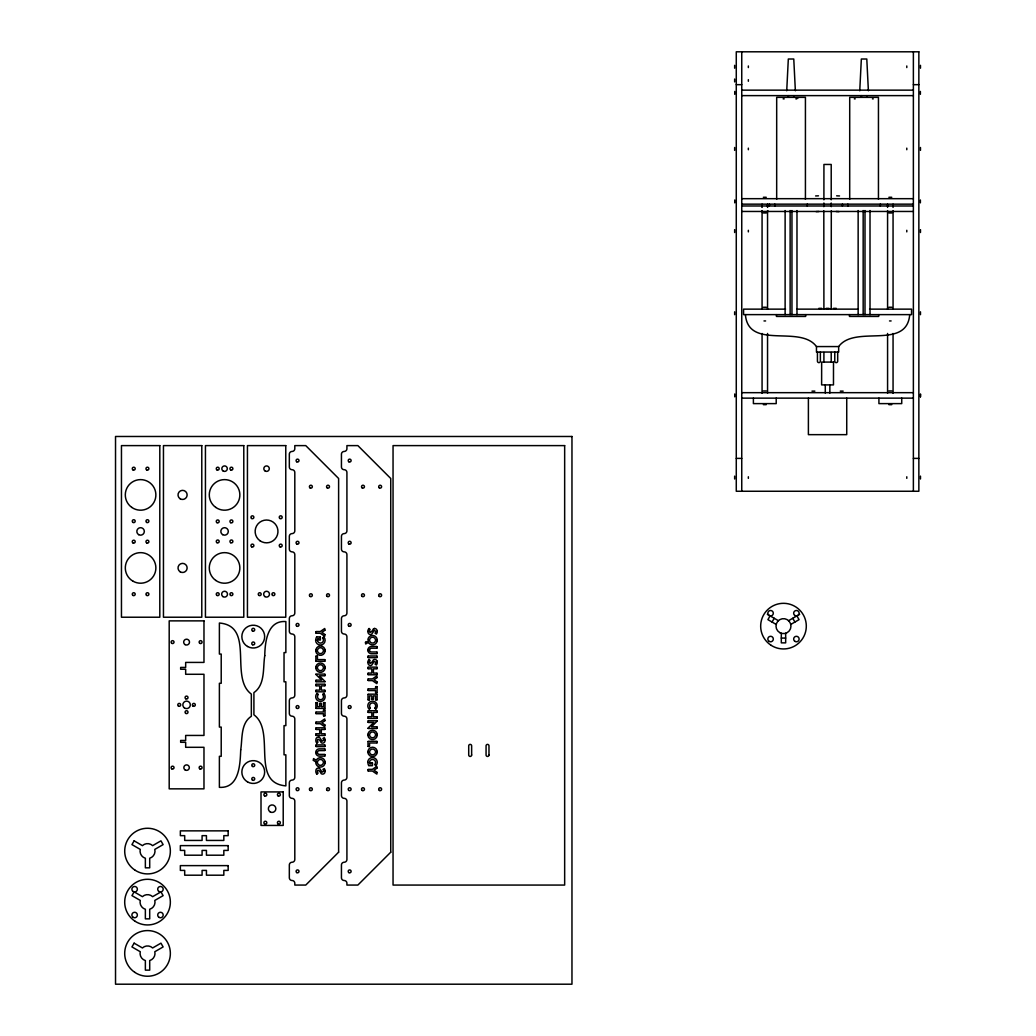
<?xml version="1.0" encoding="UTF-8"?>
<svg xmlns="http://www.w3.org/2000/svg" width="1036" height="1036" viewBox="0 0 1036 1036"><rect width="100%" height="100%" fill="white"/><g stroke="black" fill="none" stroke-linecap="round" stroke-linejoin="round"><path stroke-width="1.5" d="M774.824 205.983L774.824 204.157M776.676 199.3L776.689 97.358L805.425 97.358L805.425 199.3M847.849 205.983L847.849 204.157M849.701 199.3L849.714 97.358L878.45 97.358L878.45 199.3M909.725 314.62C906.72 350.569 854.998 324.255 838.668 346.568L838.668 352.046L816.459 352.046L816.459 346.568C800.129 324.255 748.406 350.569 745.402 314.62M320.396 639.665L320.396 637.14M371.005 762.949L371.005 763.998L369.878 763.946A4.183 4.183 0 0 1 369.554 762.133A2.966 2.966 0 0 1 373.776 759.751A2.966 2.966 0 0 1 374.838 764.413L374.812 764.426M788.331 96.879L788.396 95.623M861.356 96.879L861.421 95.623M315.876 656.267L315.876 661.072M315.876 680.367L315.876 681.558M315.876 690.365L315.876 691.582M315.876 702.861L315.876 708.197M315.876 734.006L315.876 735.223M325.006 661.072L325.006 659.841M323.439 702.861L323.439 706.72L321.302 706.72L321.302 703.509M325.006 675.563L325.006 674.345M323.439 710.023L323.439 712.017L316.122 712.017M325.006 685.651L325.006 684.42M325.006 708.197L325.006 702.861M325.006 715.746L325.006 710.023M325.006 729.279L325.006 728.062M325.006 750.375L325.006 749.106M367.987 673.309L367.987 674.54M367.987 679.124L367.987 680.354M367.987 694.418L367.987 699.753M367.987 716.964L367.987 718.168M369.554 699.753L369.554 695.868L371.833 695.868L371.833 699.093M367.987 741.556L367.987 746.347M367.987 769.606L367.987 770.797M369.554 746.347L369.554 742.993L376.871 742.993M377.117 647.979L377.117 646.723M375.55 686.868L375.55 688.862L368.233 688.862M377.117 668.608L377.117 667.378M377.117 692.592L377.117 686.868M377.117 699.753L377.117 694.418M377.117 712.25L377.117 711.007M786.725 90.767L788.318 59.013L793.77 59.013L795.363 90.767M859.75 90.767L861.343 59.013L866.795 59.013L868.388 90.767M134.11 891.892L131.948 895.622L140.248 900.413A7.472 7.472 0 0 0 145.364 909.271L145.364 918.854L149.715 918.854L149.702 909.271A7.472 7.472 0 0 0 154.817 900.426L163.118 895.635L160.956 891.892L152.642 896.658A7.472 7.472 0 0 0 142.424 896.658L134.214 891.918M770.085 615.876L767.909 619.645L776.21 624.436M772.053 622.04L774.229 618.272M322.688 637.878L323.595 637.01M368.881 628.619L368.945 628.554A4.002 4.002 0 0 0 367.948 631.481M368.945 659.531L368.894 659.569A4.002 4.002 0 0 0 367.948 662.444M369.476 709.064L370.318 708.261M322.727 694.34L323.595 693.498M376.016 765.552L376.042 765.539A4.766 4.766 0 0 0 374.177 757.86A4.766 4.766 0 0 0 367.715 762.354M324.89 630.289L321.885 632.374L324.89 634.459M377 677.673L374.009 679.758L377 681.843M324.89 720.745L321.885 722.83L324.89 724.915M377 768.129L374.009 770.214L377 772.299M365.54 642.165L369.593 640.636A3.004 3.004 0 0 0 375.511 640.636L377.233 640.636M788.603 620.681L799.662 614.283M790.766 624.436L799.067 619.645L796.891 615.889M375.951 709.103L376.042 709.038A4.74 4.74 0 0 0 375.822 702.46A4.74 4.74 0 0 0 369.204 702.512A4.74 4.74 0 0 0 369.075 709.129M317.016 743.123L318 742.087A5.97 5.97 0 0 1 317.417 741.012C317.055 736.79 320.616 740.921 321.186 742.657A2.357 2.357 0 0 0 322.092 743.058A2.603 2.603 0 0 0 322.623 743.11A2.409 2.409 0 0 0 324.644 742.009L325.071 740.895A4.235 4.235 0 0 0 325.136 740.17M317.016 774.099L318.052 773.128A5.97 5.97 0 0 1 317.417 771.975C317.055 767.767 320.616 771.898 321.186 773.633A2.357 2.357 0 0 0 322.092 774.022A2.603 2.603 0 0 0 322.623 774.086A2.409 2.409 0 0 0 324.644 772.985L325.071 771.872A4.235 4.235 0 0 0 325.136 771.147M319.943 703.25L321.056 703.25M320.15 639.885L319.127 639.885M815.617 195.946L818.492 195.83M816.109 211.629L818.984 211.512M736.272 84.667L741.75 84.667M913.376 84.667L918.854 84.667M741.75 90.145L913.376 90.145M741.75 95.623L913.376 95.623M783.138 98.873L784.174 98.873M795.842 98.873L796.801 98.873M854.337 98.873L855.205 98.873M872.454 98.873L873.231 98.873M763.364 197.28L766.239 197.28M888.888 197.28L891.763 197.28M741.75 198.679L913.376 198.679M741.75 204.157L913.376 204.157M741.75 205.983L913.376 205.983M741.75 211.461L913.376 211.461M763.364 212.963L766.239 212.963M888.888 212.963L891.763 212.963M763.364 307.252L766.239 307.252M888.888 307.252L891.763 307.252M818.828 308.365L821.69 308.365M826.132 308.365L828.994 308.365M833.423 308.365L836.298 308.365M785.573 309.142L743.576 309.142L743.576 314.62L911.55 314.62L911.55 309.142L869.554 309.142M796.878 309.142L858.248 309.142M763.998 320.94L765.604 320.94M889.523 320.94L891.115 320.94M816.459 346.568L838.668 346.568M763.364 390.96L766.239 390.96M811.978 391.116L814.853 391.116M840.274 391.116L843.149 391.116M888.888 390.96L891.763 390.96M741.75 392.67L913.376 392.67M741.75 398.135L913.376 398.135M763.364 404.662L766.239 404.662M888.888 404.662L891.763 404.662M736.272 458.391L741.75 458.391M913.376 458.391L918.854 458.391M316.122 631.546L320.279 631.546L324.721 628.489L325.006 630.082M316.122 633.242L320.266 633.242L324.721 636.246L325.006 634.667M316.809 636.907L320.15 636.907M781.312 638.072L785.664 638.072M377.233 639.73L375.524 639.73A3.004 3.004 0 0 0 369.58 639.704L367.884 639.73A4.701 4.701 0 0 1 372.986 635.508A4.701 4.701 0 0 1 377.246 640.572A4.701 4.701 0 0 1 372.209 644.858A4.817 4.817 0 0 1 368.402 642.32L365.695 644.004L365.41 642.372M376.871 646.464L371.445 646.464A3.587 3.587 0 0 0 367.871 650.155A3.587 3.587 0 0 0 371.445 653.742L376.871 653.729M376.871 648.199L371.535 648.199A1.93 1.93 0 0 0 369.567 649.52M367.884 649.65L369.606 649.65M315.773 650.103L317.495 650.103A2.991 2.991 0 0 1 323.374 650.077L325.097 650.103M367.884 650.556L369.606 650.556A1.93 1.93 0 0 0 371.523 651.981L376.871 651.994M315.76 651.009L317.456 651.009A2.991 2.991 0 0 0 323.4 651.009L325.123 651.009A4.688 4.688 0 0 0 318.389 646.451A4.688 4.688 0 0 0 317.793 654.545A4.688 4.688 0 0 0 325.11 651.009M368.233 655.982L376.871 655.982M316.122 656.021L317.184 656.021M368.233 657.679L376.871 657.679M324.76 659.595L317.443 659.595L317.443 656.267M316.122 661.292L324.76 661.292M368.233 667.132L376.871 667.132M315.76 667.236L317.469 667.236A2.991 2.991 0 0 1 323.387 667.21L325.11 667.236M315.76 668.142L317.469 668.142A2.991 2.991 0 0 0 323.387 668.142L325.11 668.142A4.688 4.688 0 0 0 318.492 663.428A4.688 4.688 0 0 0 317.702 671.496A4.688 4.688 0 0 0 325.097 668.142M368.233 668.829L371.833 668.829L371.833 673.089L368.233 673.089M376.871 668.829L373.413 668.829L373.413 673.089L376.871 673.089M315.98 674.099L324.76 674.099M368.233 674.786L376.871 674.786M324.76 675.796L319.373 675.796L325.136 681.558M368.233 678.904L372.39 678.904L376.845 675.886L377.117 677.466M316.122 680.121L321.73 680.121L315.747 674.345M368.233 680.6L372.403 680.6L376.845 683.643L377.117 682.064M316.122 681.805L324.903 681.805M316.122 684.174L324.76 684.174M316.122 685.871L319.723 685.871L319.723 690.118L316.122 690.118M324.76 685.871L321.302 685.871L321.302 690.118L324.76 690.118M375.809 686.622L376.871 686.622M368.233 690.572L375.55 690.572L375.55 692.592M316.122 691.828L324.76 691.828M375.809 692.812L376.871 692.812M368.233 694.172L376.871 694.172M373.167 699.339L372.053 699.339M368.233 699.973L369.308 699.973M375.809 699.973L376.871 699.973M316.122 702.615L317.184 702.615M323.685 702.615L324.76 702.615M316.122 708.417L324.76 708.417M323.685 709.777L324.76 709.777M368.233 710.761L376.871 710.761M368.233 712.47L371.833 712.47L371.833 716.718L368.233 716.718M376.871 712.47L373.413 712.47L373.413 716.718L376.871 716.718M316.122 713.726L323.439 713.726L323.439 715.746M323.685 715.967L324.76 715.967M368.233 718.414L376.871 718.414M368.233 720.784L377.013 720.784M316.122 721.988L320.279 721.988L324.721 718.945L325.006 720.538M368.233 722.468L373.841 722.468L367.858 728.243M316.122 723.685L320.266 723.685L324.721 726.702L325.006 725.122M376.871 726.806L371.484 726.806L377.246 721.043M316.122 727.816L324.76 727.816M368.091 728.502L376.871 728.502M316.122 729.512L319.723 729.512L319.723 733.76L316.122 733.76M324.76 729.512L321.302 729.512L321.302 733.76L324.76 733.76M367.884 734.446L369.593 734.446A2.991 2.991 0 0 1 375.511 734.446L377.233 734.446M367.884 735.353L369.593 735.353A3.004 3.004 0 0 0 375.511 735.353L377.233 735.353A4.688 4.688 0 0 0 370.603 730.639A4.688 4.688 0 0 0 369.826 738.72A4.688 4.688 0 0 0 377.221 735.353M316.122 735.469L324.76 735.469M368.233 741.297L376.871 741.297M316.122 744.91L324.76 744.91M316.122 746.619L324.76 746.619M368.233 746.567L369.308 746.567M324.76 748.86L319.334 748.86A3.587 3.587 0 0 0 315.773 752.032L317.495 752.032A1.93 1.93 0 0 1 319.412 750.608L324.76 750.595M367.871 751.579L369.58 751.579A3.004 3.004 0 0 1 375.524 751.553L377.233 751.579M367.897 752.486L369.606 752.486A3.004 3.004 0 0 0 375.498 752.486L377.221 752.486A4.688 4.688 0 0 0 370.707 747.616A4.688 4.688 0 0 0 369.735 755.671A4.688 4.688 0 0 0 377.208 752.486M317.482 752.952L315.773 752.952A3.587 3.587 0 0 0 319.334 756.138L324.76 756.125M324.76 754.389L319.425 754.389A1.942 1.942 0 0 1 317.43 752.965M315.773 761.952L317.469 761.952A2.991 2.991 0 0 1 323.387 761.926L325.11 761.952A4.688 4.688 0 0 1 320.849 767.067A4.688 4.688 0 0 1 315.773 762.859L317.469 762.859A2.991 2.991 0 0 0 323.387 762.859L325.11 762.859M371.238 762.703L372.3 762.703M368.933 765.695L372.274 765.695M368.233 769.36L372.39 769.36L376.845 766.342L377.117 767.922M368.233 771.043L372.403 771.043L376.845 774.099L377.117 772.506M836.635 195.83L839.51 195.946M836.143 211.512L839.005 211.629M369.114 628.489L370.124 629.538A5.97 5.97 0 0 0 369.528 630.613C369.179 634.822 372.74 630.704 373.31 628.969A2.357 2.357 0 0 1 376.664 629.59L377.195 630.73A4.235 4.235 0 0 1 377.246 631.442M369.114 659.466L370.124 660.502A5.97 5.97 0 0 0 369.528 661.577C369.179 665.798 372.74 661.667 373.31 659.932A2.357 2.357 0 0 1 374.203 659.543A2.603 2.603 0 0 1 374.747 659.479A2.409 2.409 0 0 1 376.767 660.579M797.163 97.708L798.173 97.902M323.828 693.485L323.918 693.55A4.74 4.74 0 0 1 323.698 700.142A4.74 4.74 0 0 1 317.094 700.077A4.74 4.74 0 0 1 316.964 693.472M767.313 614.283L778.386 620.668M313.416 760.424L315.786 761.823M375.692 765.565L374.812 764.723M375.692 709.077L374.851 708.261M316.796 743.045L316.822 743.058A4.002 4.002 0 0 1 315.838 740.144L316.071 738.629A2.538 2.538 0 0 1 318.997 737.166M316.796 774.022L316.783 773.996A4.002 4.002 0 0 1 315.838 771.108L316.071 769.593A2.538 2.538 0 0 1 318.324 768.077A2.577 2.577 0 0 1 318.92 768.168A2.331 2.331 0 0 1 319.658 768.479L322.118 772.157L323.646 771.354A1.502 1.502 0 0 0 323.62 770.939L323.491 770.512A6.19 6.19 0 0 0 322.947 769.437L324.255 768.544A4.403 4.403 0 0 1 325.11 771.147M317.366 693.524L318.194 694.34M322.714 694.638L322.727 694.664A3.056 3.056 0 0 1 322.649 698.834A3.056 3.056 0 0 1 318.428 698.873A3.056 3.056 0 0 1 318.194 694.664M376.767 660.579L377.195 661.693A4.235 4.235 0 0 1 377.246 662.418M792.747 618.285L794.923 622.04M377.117 652.214L377.117 653.483M377.117 673.309L377.117 674.54M377.117 716.938L377.117 718.168M377.117 727.026L377.117 728.243M375.55 699.727L375.55 695.868L373.413 695.868L373.413 699.093M377.117 741.53L377.117 742.747M367.987 668.583L367.987 667.378M367.987 712.224L367.987 711.007M367.987 722.221L367.987 721.043M325.006 690.339L325.006 691.582M325.006 733.98L325.006 735.223M325.006 754.609L325.006 755.879M315.876 633.022L315.876 631.792M317.443 702.835L317.443 706.72L319.723 706.72L319.723 703.509M315.876 685.625L315.876 684.42M315.876 723.439L315.876 722.247M315.876 729.253L315.876 728.062M866.731 95.623L866.795 96.879M793.705 95.623L793.77 96.879M372.52 762.923L372.52 765.449M318.881 639.665L318.881 638.603L317.78 638.603A4.183 4.183 0 0 0 317.43 640.455M367.858 631.481L368.194 632.996A2.538 2.538 0 0 0 370.448 634.511A2.577 2.577 0 0 0 371.03 634.42A2.331 2.331 0 0 0 371.769 634.11L374.229 630.432L375.757 631.235A1.502 1.502 0 0 1 375.731 631.649L375.615 632.09A6.19 6.19 0 0 1 375.058 633.151L376.379 634.058A4.403 4.403 0 0 0 377.233 631.442M367.858 662.457L368.194 663.972A2.538 2.538 0 0 0 370.448 665.488A2.577 2.577 0 0 0 371.03 665.397A2.331 2.331 0 0 0 371.769 665.073L374.229 661.395L375.757 662.198A1.502 1.502 0 0 1 375.731 662.626L375.615 663.053A6.19 6.19 0 0 1 375.058 664.115L376.379 665.021A4.403 4.403 0 0 0 377.233 662.418M920.473 65.333L920.473 68.208M920.473 147.488L920.473 150.362M920.473 229.655L920.473 232.517M920.473 311.81L920.473 314.685M920.473 476.12L920.473 478.995M920.382 91.44L920.382 94.315M920.382 199.987L920.382 202.849M913.376 51.8L913.376 491.258M906.785 65.967L906.785 67.573M906.785 148.135L906.785 149.728M906.785 230.29L906.785 231.883M906.785 476.767L906.785 478.36M901.734 398.135L901.734 403.613L878.917 403.613L878.917 398.135M893.058 204.157L893.058 207.394M893.058 210.619L893.058 309.233M893.058 333.475L893.058 393.291M887.58 204.157L887.58 207.394M887.58 210.619L887.58 309.233M887.58 333.475L887.58 393.291M880.302 204.157L880.302 205.983M878.683 314.62L878.683 316.433L849.468 316.433L849.468 314.62M870.007 210.554L870.007 314.62M864.995 210.554L864.995 314.62M863.169 210.554L863.169 314.62M858.145 210.554L858.145 314.62M846.736 398.135L846.736 434.654L808.391 434.654L808.391 398.135M842.397 204.157L842.397 205.983M837.697 352.046L837.697 361.175A1.463 1.463 0 0 1 836.233 362.626A1.463 1.463 0 0 1 834.77 361.175L834.77 352.046M831.209 199.793L831.209 164.452L823.931 164.452L823.905 199.793M831.209 203.004L831.299 206.669M831.299 210.774L831.209 309.065M831.209 352.447L831.209 362.082M829.849 385.003L829.849 393.084M825.278 385.003L825.278 393.084M823.905 203.004L823.814 206.669M823.814 210.774L823.905 309.065M823.905 352.447L823.905 362.082M820.357 352.046L820.357 361.175A1.463 1.463 0 0 1 818.893 362.626A1.463 1.463 0 0 1 817.43 361.175L817.43 352.046M807.277 204.157L807.277 205.983M805.658 314.62L805.658 316.433L776.443 316.433L776.443 314.62M796.982 210.554L796.982 314.62M791.957 210.554L791.957 314.62M790.131 210.554L790.131 314.62M785.664 633.281L785.664 642.864L781.312 642.864L781.312 633.281M785.12 210.554L785.12 314.62M776.21 398.135L776.21 403.613L753.392 403.613L753.392 398.135M769.372 204.157L769.372 205.983M767.728 205.983L767.728 206.669M767.728 210.774L767.728 211.461M767.547 204.157L767.547 207.394M767.547 210.619L767.547 309.233M767.547 333.475L767.547 393.291M762.069 204.157L762.069 207.394M762.069 210.619L762.069 309.233M762.069 333.475L762.069 393.291M761.887 205.983L761.887 206.669M761.887 210.774L761.887 211.461M748.342 65.967L748.342 67.573M748.342 79.668L748.342 81.261M748.342 148.135L748.342 149.728M748.342 230.29L748.342 231.883M748.342 476.767L748.342 478.36M741.75 51.8L741.75 491.258M734.653 65.333L734.653 68.208M734.653 79.034L734.653 81.896M734.744 91.44L734.744 94.315M734.653 147.488L734.653 150.362M734.744 199.987L734.744 202.849M734.653 229.655L734.653 232.517M734.653 311.81L734.653 314.685M734.744 393.965L734.744 396.84M734.653 476.12L734.653 478.995M377.117 656.228L377.117 657.433M367.987 656.228L367.987 657.433M367.987 689.108L367.987 690.326M325.006 745.156L325.006 746.373M315.876 712.263L315.876 713.48M315.876 745.156L315.876 746.373M313.286 760.217L313.545 758.585L316.252 760.256A4.817 4.817 0 0 1 320.098 757.704A4.688 4.688 0 0 1 325.097 762.017M368.712 765.565A6.074 6.074 0 0 1 367.948 762.354M370.318 707.925A3.056 3.056 0 0 1 370.538 703.716A3.056 3.056 0 0 1 374.76 703.755A3.056 3.056 0 0 1 374.902 707.976M374.203 628.567A2.603 2.603 0 0 1 374.747 628.515M318.92 737.205A2.331 2.331 0 0 1 319.658 737.515L322.118 741.193L323.646 740.39A1.502 1.502 0 0 0 323.62 739.976L323.491 739.536A6.19 6.19 0 0 0 322.947 738.474L324.255 737.567A4.403 4.403 0 0 1 325.11 740.17M323.905 637.075A4.766 4.766 0 0 1 322.066 644.729A4.766 4.766 0 0 1 315.604 640.235M315.825 640.235A6.074 6.074 0 0 1 316.589 637.023M322.727 638.176A2.966 2.966 0 0 1 321.652 642.838A2.966 2.966 0 0 1 317.521 640.442M240.728 749.831C240.106 764.128 239.484 788.525 219.386 787.347L219.386 756.306L221.212 756.306L221.212 727.091L219.386 727.091L219.386 683.281L221.212 683.281L221.212 654.066L219.386 654.066L219.386 623.024C255.335 626.029 229.021 677.751 251.334 694.081L251.334 716.29C240.598 723.27 242.476 738.655 240.728 749.831M264.763 655.671C262.807 667.883 265.41 684.705 253.911 692.618L253.911 714.814C276.224 731.144 249.909 782.879 285.858 785.871L285.858 754.83L284.032 754.83L284.032 725.627L285.858 725.627L285.858 681.805L284.032 681.805L284.032 652.589L285.858 652.589L285.858 621.561C267.34 620.137 265.009 642.061 264.763 655.671M134.123 840.831L131.948 844.599L140.248 849.39A7.472 7.472 0 0 0 145.364 858.248L145.364 867.831L149.715 867.831L149.702 858.235A7.472 7.472 0 0 0 154.817 849.39L163.118 844.599L160.943 840.843L152.642 845.635A7.472 7.472 0 0 0 142.424 845.635L134.123 840.831M134.123 943.161L131.948 946.93L140.248 951.721A7.472 7.472 0 0 0 145.364 960.566L145.364 970.149L149.715 970.149L149.702 960.566A7.472 7.472 0 0 0 154.817 951.721L163.118 946.93L160.943 943.161L152.642 947.953A7.472 7.472 0 0 0 142.424 947.953L134.123 943.161M338.617 852.201L305.762 885.068L294.807 885.068L294.807 883.242A2.732 2.732 0 0 0 292.061 880.496A2.732 2.732 0 0 1 289.329 877.764L289.329 864.982A2.732 2.732 0 0 1 292.061 862.237A2.732 2.732 0 0 0 294.807 859.504L294.807 801.074A2.732 2.732 0 0 0 292.061 798.342A2.732 2.732 0 0 1 289.329 795.596L289.329 782.827A2.732 2.732 0 0 1 292.061 780.082A2.732 2.732 0 0 0 294.807 777.35L294.807 718.919A2.732 2.732 0 0 0 292.061 716.187A2.732 2.732 0 0 1 289.329 713.441L289.329 700.66A2.732 2.732 0 0 1 292.061 697.927A2.732 2.732 0 0 0 294.807 695.182L294.807 636.764A2.732 2.732 0 0 0 292.061 634.019A2.732 2.732 0 0 1 289.329 631.287L289.329 618.505A2.732 2.732 0 0 1 292.061 615.772A2.732 2.732 0 0 0 294.807 613.027L294.807 554.61A2.732 2.732 0 0 0 292.061 551.864A2.732 2.732 0 0 1 289.329 549.132L289.329 536.35A2.732 2.732 0 0 1 292.061 533.605A2.732 2.732 0 0 0 294.807 530.872L294.807 472.442A2.732 2.732 0 0 0 292.061 469.709A2.732 2.732 0 0 1 289.329 466.977L289.329 454.195A2.732 2.732 0 0 1 292.061 451.45A2.732 2.732 0 0 0 294.807 448.717L294.807 445.61L305.762 445.61L338.617 478.477L338.617 852.201M390.74 852.201L357.873 885.068L346.918 885.068L346.918 883.242A2.732 2.732 0 0 0 344.185 880.496A2.732 2.732 0 0 1 341.44 877.764L341.44 864.982A2.732 2.732 0 0 1 344.185 862.237A2.732 2.732 0 0 0 346.918 859.504L346.918 801.074A2.732 2.732 0 0 0 344.185 798.342A2.732 2.732 0 0 1 341.44 795.596L341.44 782.827A2.732 2.732 0 0 1 344.185 780.082A2.732 2.732 0 0 0 346.918 777.35L346.918 718.919A2.732 2.732 0 0 0 344.185 716.187A2.732 2.732 0 0 1 341.44 713.441L341.44 700.66A2.732 2.732 0 0 1 344.185 697.927A2.732 2.732 0 0 0 346.918 695.182L346.918 636.764A2.732 2.732 0 0 0 344.185 634.019A2.732 2.732 0 0 1 341.44 631.287L341.44 618.505A2.732 2.732 0 0 1 344.185 615.772A2.732 2.732 0 0 0 346.918 613.027L346.918 554.61A2.732 2.732 0 0 0 344.185 551.864A2.732 2.732 0 0 1 341.44 549.132L341.44 536.35A2.732 2.732 0 0 1 344.185 533.605A2.732 2.732 0 0 0 346.918 530.872L346.918 472.442A2.732 2.732 0 0 0 344.185 469.709A2.732 2.732 0 0 1 341.44 466.977L341.44 454.195A2.732 2.732 0 0 1 344.185 451.45A2.732 2.732 0 0 0 346.918 448.717L346.918 445.61L357.873 445.61L390.74 478.477L390.74 852.201M918.854 51.8L736.272 51.8L736.272 491.258L918.854 491.258L918.854 51.8M833.475 362.082L821.652 362.082L821.626 384.9L833.475 384.9L833.501 362.082M571.963 436.48L115.527 436.48L115.527 984.2L571.963 984.2L571.963 436.48M159.803 445.61L121.458 445.61L121.458 617.223L159.803 617.223L159.803 445.61M201.787 445.61L163.455 445.61L163.455 617.223L201.787 617.223L201.787 445.61M243.784 445.61L205.439 445.61L205.439 617.223L243.784 617.223L243.784 445.61M285.768 445.61L247.436 445.61L247.436 617.223L285.768 617.223L285.768 445.61M564.659 445.61L393.045 445.61L393.045 885.068L564.659 885.068L564.659 445.61M203.975 620.875L169.192 620.875L169.192 788.849L203.975 788.849L203.975 747.306L185.664 747.306L185.664 742.294L180.653 742.294L180.653 740.468L185.664 740.468L185.664 735.443L203.975 735.443L203.975 674.281L185.664 674.281L185.664 669.256L180.653 669.256L180.653 667.43L185.664 667.43L185.664 662.418L203.975 662.418L203.975 620.875M283.216 791.918L261.007 791.918L261.007 825.433L283.216 825.433L283.216 791.918M228.166 830.859L180.355 830.859L180.355 835.651L184.693 835.651L184.693 840.442L202.085 840.442L202.085 835.651L206.436 835.651L206.436 840.442L223.828 840.442L223.828 835.651L228.166 835.651L228.166 830.859M228.166 845.622L180.355 845.622L180.355 850.414L184.693 850.414L184.693 855.205L202.085 855.205L202.085 850.414L206.436 850.414L206.436 855.205L223.828 855.205L223.828 850.414L228.166 850.414L228.166 845.622M228.166 865.617L180.355 865.617L180.355 870.408L184.693 870.408L184.693 875.2L202.085 875.2L202.085 870.408L206.436 870.408L206.436 875.2L223.828 875.2L223.828 870.408L228.166 870.408L228.166 865.617M920.473 396.84L920.473 393.965L920.382 396.84M488.979 754.985L488.979 745.855A1.463 1.463 0 0 0 487.516 744.392A1.463 1.463 0 0 0 486.065 745.855L486.065 754.985A1.463 1.463 0 0 0 487.516 756.435A1.463 1.463 0 0 0 488.979 754.985M471.639 754.985L471.639 745.855A1.463 1.463 0 0 0 470.176 744.392A1.463 1.463 0 0 0 468.712 745.855L468.712 754.985A1.463 1.463 0 0 0 470.176 756.435A1.463 1.463 0 0 0 471.639 754.985M278.14 795.92A1.463 1.463 0 0 0 280.342 794.677A1.463 1.463 0 0 0 278.166 793.395A1.463 1.463 0 0 0 278.14 795.92M264.543 795.881A1.463 1.463 0 0 0 266.809 794.754A1.463 1.463 0 0 0 264.698 793.356A1.463 1.463 0 0 0 264.543 795.881M278.075 823.918A1.463 1.463 0 0 0 280.342 822.778A1.463 1.463 0 0 0 278.231 821.393A1.463 1.463 0 0 0 278.075 823.918M264.607 823.957A1.463 1.463 0 0 0 266.809 822.713A1.463 1.463 0 0 0 264.633 821.418A1.463 1.463 0 0 0 264.607 823.957M270.241 811.926A3.743 3.743 0 0 0 275.861 808.676A3.743 3.743 0 0 0 270.241 805.438A3.743 3.743 0 0 0 270.241 811.926M185.211 769.994A2.732 2.732 0 0 0 189.316 767.624A2.732 2.732 0 0 0 185.211 765.254A2.732 2.732 0 0 0 185.211 769.994M199.87 768.893A1.463 1.463 0 0 0 202.059 767.624A1.463 1.463 0 0 0 199.87 766.355A1.463 1.463 0 0 0 199.87 768.893M171.73 768.816A1.463 1.463 0 0 0 174.022 767.754A1.463 1.463 0 0 0 171.95 766.303A1.463 1.463 0 0 0 171.73 768.816M185.703 698.756A1.463 1.463 0 0 0 187.995 697.694A1.463 1.463 0 0 0 185.923 696.231A1.463 1.463 0 0 0 185.703 698.756M185.703 713.364A1.463 1.463 0 0 0 187.995 712.302A1.463 1.463 0 0 0 185.923 710.838A1.463 1.463 0 0 0 185.703 713.364M171.834 643.369A1.463 1.463 0 0 0 174.022 642.1A1.463 1.463 0 0 0 171.834 640.844A1.463 1.463 0 0 0 171.834 643.369M199.754 643.304A1.463 1.463 0 0 0 202.059 642.229A1.463 1.463 0 0 0 199.987 640.779A1.463 1.463 0 0 0 199.754 643.304M193.007 706.06A1.463 1.463 0 0 0 195.299 704.998A1.463 1.463 0 0 0 193.227 703.535A1.463 1.463 0 0 0 193.007 706.06M178.503 706.125A1.463 1.463 0 0 0 180.691 704.868A1.463 1.463 0 0 0 178.503 703.599A1.463 1.463 0 0 0 178.503 706.125M184.421 707.925A3.743 3.743 0 0 0 190.313 705.205A3.743 3.743 0 0 0 185.004 701.463A3.743 3.743 0 0 0 184.421 707.925M185.12 644.638A2.927 2.927 0 0 0 189.497 642.1A2.927 2.927 0 0 0 185.12 639.575A2.927 2.927 0 0 0 185.12 644.638M259.984 540.753A11.409 11.409 0 0 0 277.92 532.439A11.409 11.409 0 0 0 261.771 521.069A11.409 11.409 0 0 0 259.984 540.753M251.683 546.84A1.463 1.463 0 0 0 253.872 545.571A1.463 1.463 0 0 0 251.683 544.301A1.463 1.463 0 0 0 251.683 546.84M251.567 518.466A1.463 1.463 0 0 0 253.859 517.404A1.463 1.463 0 0 0 251.8 515.941A1.463 1.463 0 0 0 251.567 518.466M279.979 546.84A1.463 1.463 0 0 0 282.168 545.571A1.463 1.463 0 0 0 279.979 544.301A1.463 1.463 0 0 0 279.979 546.84M279.862 518.466A1.463 1.463 0 0 0 282.168 517.404A1.463 1.463 0 0 0 280.096 515.941A1.463 1.463 0 0 0 279.862 518.466M258.987 595.441A1.463 1.463 0 0 0 261.176 594.185A1.463 1.463 0 0 0 258.987 592.916A1.463 1.463 0 0 0 258.987 595.441M272.572 595.376A1.463 1.463 0 0 0 274.864 594.314A1.463 1.463 0 0 0 272.792 592.851A1.463 1.463 0 0 0 272.572 595.376M265.19 471.03A2.732 2.732 0 0 0 269.295 468.66A2.732 2.732 0 0 0 265.19 466.291A2.732 2.732 0 0 0 265.19 471.03M264.879 596.568A2.927 2.927 0 0 0 269.464 594.444A2.927 2.927 0 0 0 265.333 591.53A2.927 2.927 0 0 0 264.879 596.568M215.76 580.432A15.294 15.294 0 0 0 239.795 569.308A15.294 15.294 0 0 0 218.143 554.053A15.294 15.294 0 0 0 215.76 580.432M215.76 507.407A15.294 15.294 0 0 0 239.795 496.283A15.294 15.294 0 0 0 218.143 481.028A15.294 15.294 0 0 0 215.76 507.407M223.193 471.03A2.732 2.732 0 0 0 227.311 468.66A2.732 2.732 0 0 0 223.193 466.291A2.732 2.732 0 0 0 223.193 471.03M216.887 469.852A1.463 1.463 0 0 0 219.179 468.79A1.463 1.463 0 0 0 217.107 467.34A1.463 1.463 0 0 0 216.887 469.852M230.678 469.93A1.463 1.463 0 0 0 232.88 468.66A1.463 1.463 0 0 0 230.678 467.391A1.463 1.463 0 0 0 230.678 469.93M216.99 522.675A1.463 1.463 0 0 0 219.179 521.406A1.463 1.463 0 0 0 216.99 520.137A1.463 1.463 0 0 0 216.99 522.675M230.678 522.675A1.463 1.463 0 0 0 232.88 521.406A1.463 1.463 0 0 0 230.678 520.137A1.463 1.463 0 0 0 230.678 522.675M216.964 542.683A1.463 1.463 0 0 0 219.179 541.465A1.463 1.463 0 0 0 217.016 540.157A1.463 1.463 0 0 0 216.964 542.683M230.678 542.696A1.463 1.463 0 0 0 232.88 541.439A1.463 1.463 0 0 0 230.678 540.17A1.463 1.463 0 0 0 230.678 542.696M216.99 595.441A1.463 1.463 0 0 0 219.179 594.185A1.463 1.463 0 0 0 216.99 592.916A1.463 1.463 0 0 0 216.99 595.441M230.575 595.376A1.463 1.463 0 0 0 232.867 594.314A1.463 1.463 0 0 0 230.795 592.851A1.463 1.463 0 0 0 230.575 595.376M222.701 534.667A3.743 3.743 0 0 0 228.309 531.416A3.743 3.743 0 0 0 222.701 528.179A3.743 3.743 0 0 0 222.701 534.667M222.882 596.568A2.927 2.927 0 0 0 227.48 594.444A2.927 2.927 0 0 0 223.336 591.53A2.927 2.927 0 0 0 222.882 596.568M180.186 498.795A4.558 4.558 0 0 0 187.14 495.027A4.558 4.558 0 0 0 180.406 490.896A4.558 4.558 0 0 0 180.186 498.795M180.186 571.82A4.558 4.558 0 0 0 187.14 568.065A4.558 4.558 0 0 0 180.406 563.921A4.558 4.558 0 0 0 180.186 571.82M132.945 581.17A15.294 15.294 0 0 0 155.879 567.935A15.294 15.294 0 0 0 132.945 554.687A15.294 15.294 0 0 0 132.945 581.17M131.779 507.407A15.294 15.294 0 0 0 155.814 496.283A15.294 15.294 0 0 0 134.162 481.028A15.294 15.294 0 0 0 131.779 507.407M132.893 469.852A1.463 1.463 0 0 0 135.198 468.79A1.463 1.463 0 0 0 133.126 467.34A1.463 1.463 0 0 0 132.893 469.852M146.698 469.93A1.463 1.463 0 0 0 148.886 468.66A1.463 1.463 0 0 0 146.698 467.391A1.463 1.463 0 0 0 146.698 469.93M132.971 522.416A1.463 1.463 0 0 0 135.198 521.212A1.463 1.463 0 0 0 133.035 519.891A1.463 1.463 0 0 0 132.971 522.416M146.698 522.442A1.463 1.463 0 0 0 148.886 521.173A1.463 1.463 0 0 0 146.698 519.904A1.463 1.463 0 0 0 146.698 522.442M132.971 542.916A1.463 1.463 0 0 0 135.198 541.698A1.463 1.463 0 0 0 133.035 540.378A1.463 1.463 0 0 0 132.971 542.916M146.672 542.916A1.463 1.463 0 0 0 148.886 541.698A1.463 1.463 0 0 0 146.736 540.378A1.463 1.463 0 0 0 146.672 542.916M133.009 595.441A1.463 1.463 0 0 0 135.198 594.185A1.463 1.463 0 0 0 133.009 592.916A1.463 1.463 0 0 0 133.009 595.441M146.594 595.376A1.463 1.463 0 0 0 148.886 594.314A1.463 1.463 0 0 0 146.814 592.851A1.463 1.463 0 0 0 146.594 595.376M138.707 534.667A3.743 3.743 0 0 0 144.328 531.416A3.743 3.743 0 0 0 138.707 528.179A3.743 3.743 0 0 0 138.707 534.667M247.552 781.921A11.409 11.409 0 0 0 264.659 772.04A11.409 11.409 0 0 0 247.552 762.159A11.409 11.409 0 0 0 247.552 781.921M252.525 766.459A1.463 1.463 0 0 0 254.714 765.203A1.463 1.463 0 0 0 252.525 763.933A1.463 1.463 0 0 0 252.525 766.459M252.525 780.16A1.463 1.463 0 0 0 254.714 778.891A1.463 1.463 0 0 0 252.525 777.622A1.463 1.463 0 0 0 252.525 780.16M247.552 646.49A11.409 11.409 0 0 0 264.659 636.609A11.409 11.409 0 0 0 247.552 626.728A11.409 11.409 0 0 0 247.552 646.49M252.525 631.028A1.463 1.463 0 0 0 254.714 629.771A1.463 1.463 0 0 0 252.525 628.502A1.463 1.463 0 0 0 252.525 631.028M252.525 644.729A1.463 1.463 0 0 0 254.714 643.46A1.463 1.463 0 0 0 252.525 642.19A1.463 1.463 0 0 0 252.525 644.729M327.195 790.403A1.463 1.463 0 0 0 329.487 789.341A1.463 1.463 0 0 0 327.415 787.891A1.463 1.463 0 0 0 327.195 790.403M310.023 790.403A1.463 1.463 0 0 0 312.328 789.341A1.463 1.463 0 0 0 310.256 787.891A1.463 1.463 0 0 0 310.023 790.403M327.195 596.425A1.463 1.463 0 0 0 329.487 595.363A1.463 1.463 0 0 0 327.415 593.9A1.463 1.463 0 0 0 327.195 596.425M310.023 596.425A1.463 1.463 0 0 0 312.328 595.363A1.463 1.463 0 0 0 310.256 593.9A1.463 1.463 0 0 0 310.023 596.425M327.298 487.956A1.463 1.463 0 0 0 329.487 486.687A1.463 1.463 0 0 0 327.298 485.418A1.463 1.463 0 0 0 327.298 487.956M310.14 487.956A1.463 1.463 0 0 0 312.328 486.687A1.463 1.463 0 0 0 310.14 485.418A1.463 1.463 0 0 0 310.14 487.956M296.697 790.403A1.463 1.463 0 0 0 298.99 789.341A1.463 1.463 0 0 0 296.931 787.891A1.463 1.463 0 0 0 296.697 790.403M296.697 708.248A1.463 1.463 0 0 0 298.99 707.187A1.463 1.463 0 0 0 296.931 705.723A1.463 1.463 0 0 0 296.697 708.248M296.697 626.094A1.463 1.463 0 0 0 298.99 625.032A1.463 1.463 0 0 0 296.931 623.568A1.463 1.463 0 0 0 296.697 626.094M296.697 461.771A1.463 1.463 0 0 0 298.99 460.709A1.463 1.463 0 0 0 296.931 459.259A1.463 1.463 0 0 0 296.697 461.771M296.697 543.939A1.463 1.463 0 0 0 298.99 542.864A1.463 1.463 0 0 0 296.931 541.414A1.463 1.463 0 0 0 296.697 543.939M296.697 872.558A1.463 1.463 0 0 0 298.99 871.496A1.463 1.463 0 0 0 296.931 870.046A1.463 1.463 0 0 0 296.697 872.558M379.422 790.481A1.463 1.463 0 0 0 381.611 789.212A1.463 1.463 0 0 0 379.422 787.943A1.463 1.463 0 0 0 379.422 790.481M362.25 790.481A1.463 1.463 0 0 0 364.452 789.212A1.463 1.463 0 0 0 362.25 787.943A1.463 1.463 0 0 0 362.25 790.481M379.305 596.425A1.463 1.463 0 0 0 381.598 595.363A1.463 1.463 0 0 0 379.539 593.9A1.463 1.463 0 0 0 379.305 596.425M362.147 596.425A1.463 1.463 0 0 0 364.439 595.363A1.463 1.463 0 0 0 362.367 593.9A1.463 1.463 0 0 0 362.147 596.425M379.305 487.878A1.463 1.463 0 0 0 381.598 486.816A1.463 1.463 0 0 0 379.539 485.366A1.463 1.463 0 0 0 379.305 487.878M362.147 487.878A1.463 1.463 0 0 0 364.439 486.816A1.463 1.463 0 0 0 362.367 485.366A1.463 1.463 0 0 0 362.147 487.878M348.821 790.403A1.463 1.463 0 0 0 351.113 789.341A1.463 1.463 0 0 0 349.041 787.891A1.463 1.463 0 0 0 348.821 790.403M348.925 708.313A1.463 1.463 0 0 0 351.113 707.057A1.463 1.463 0 0 0 348.925 705.788A1.463 1.463 0 0 0 348.925 708.313M348.821 626.094A1.463 1.463 0 0 0 351.113 625.032A1.463 1.463 0 0 0 349.041 623.568A1.463 1.463 0 0 0 348.821 626.094M348.821 461.771A1.463 1.463 0 0 0 351.113 460.709A1.463 1.463 0 0 0 349.041 459.259A1.463 1.463 0 0 0 348.821 461.771M348.821 543.939A1.463 1.463 0 0 0 351.113 542.864A1.463 1.463 0 0 0 349.041 541.414A1.463 1.463 0 0 0 348.821 543.939M348.925 872.636A1.463 1.463 0 0 0 351.113 871.367A1.463 1.463 0 0 0 348.925 870.11A1.463 1.463 0 0 0 348.925 872.636M770.771 645.078A22.818 22.818 0 0 0 806.254 627.674A22.818 22.818 0 0 0 773.439 605.646A22.818 22.818 0 0 0 770.771 645.078M779.745 632.607A7.472 7.472 0 0 0 790.96 626.132A7.472 7.472 0 0 0 779.745 619.657A7.472 7.472 0 0 0 779.745 632.607M794.923 615.526A2.732 2.732 0 0 0 799.132 613.351A2.732 2.732 0 0 0 795.143 610.787A2.732 2.732 0 0 0 794.923 615.526M769.088 615.514A2.732 2.732 0 0 0 773.309 613.364A2.732 2.732 0 0 0 769.334 610.787A2.732 2.732 0 0 0 769.088 615.514M769.204 641.413A2.732 2.732 0 0 0 773.322 639.044A2.732 2.732 0 0 0 769.204 636.674A2.732 2.732 0 0 0 769.204 641.413M795.026 641.413A2.732 2.732 0 0 0 799.132 639.044A2.732 2.732 0 0 0 795.026 636.674A2.732 2.732 0 0 0 795.026 641.413M134.809 972.364A22.818 22.818 0 0 0 170.305 954.959A22.818 22.818 0 0 0 137.477 932.918A22.818 22.818 0 0 0 134.809 972.364M158.974 891.517A2.732 2.732 0 0 0 163.183 889.328A2.732 2.732 0 0 0 159.181 886.777A2.732 2.732 0 0 0 158.974 891.517M133.126 891.504A2.732 2.732 0 0 0 137.361 889.354A2.732 2.732 0 0 0 133.385 886.764A2.732 2.732 0 0 0 133.126 891.504M133.256 917.391A2.732 2.732 0 0 0 137.361 915.021A2.732 2.732 0 0 0 133.256 912.651A2.732 2.732 0 0 0 133.256 917.391M158.871 917.261A2.732 2.732 0 0 0 163.17 915.267A2.732 2.732 0 0 0 159.298 912.535A2.732 2.732 0 0 0 158.871 917.261M134.809 921.069A22.818 22.818 0 0 0 170.305 903.651A22.818 22.818 0 0 0 137.477 881.623A22.818 22.818 0 0 0 134.809 921.069M134.809 870.033A22.818 22.818 0 0 0 170.305 852.628A22.818 22.818 0 0 0 137.477 830.6A22.818 22.818 0 0 0 134.809 870.033"/></g></svg>
